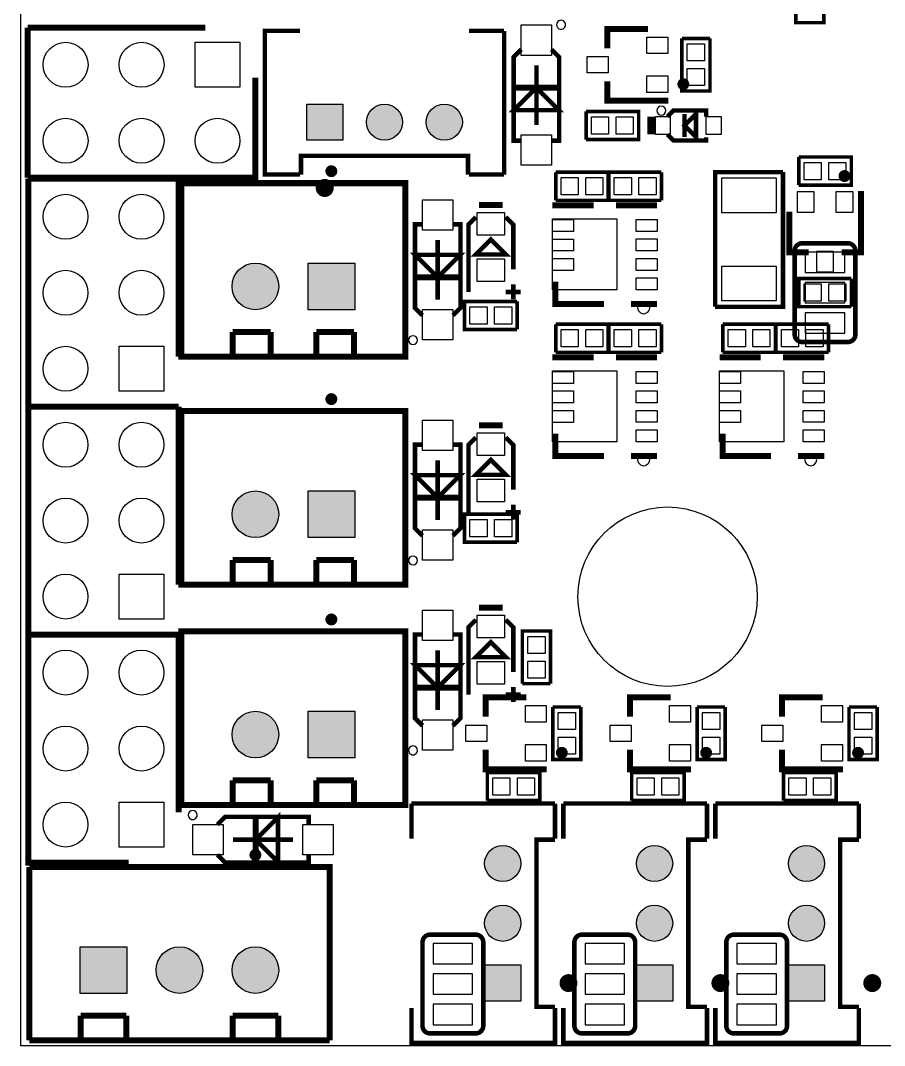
# Model space of a CAD drawing. Extents: x 0 to 145, y 0 to 99.
# Drawn here: x 0.02 to 28.91, y -0.02 to 34.24 of the extents above; entities that cross this region are included whole.
import ezdxf

# ---------------------------------------------------------------- set-up
doc = ezdxf.new("R2010")
doc.units = 0
doc.header["$MEASUREMENT"] = 0
doc.layers.get('0').update_dxf_attribs({"linetype": 'CONTINUOUS'})
for name, color, linetype in [('OUTLINE', 7, 'CONTINUOUS'), ('SILKSCREEN_BOTTOM', 230, 'CONTINUOUS'), ('SILKSCREEN_TOP', 7, 'CONTINUOUS'), ('SOLDERMASK_BOTTOM', 231, 'CONTINUOUS'), ('SOLDERMASK_TOP', 94, 'CONTINUOUS')]:
    doc.layers.add(name, color=color, linetype=linetype)

msp = doc.modelspace()

# ---------------------------------------------------------------- hatches: boundary and pattern name
at = {"linetype": 'Continuous'}
h = msp.add_hatch(color=256, dxfattribs=at)
h.set_gradient(color1=(0, 255, 255), color2=(0, 255, 255), tint=1)
h.paths.add_polyline_path([(5.71246, 90.21572), (6.9215, 90.21572), (6.9215, 91.42476), (5.71246, 91.42476)])
h.paths.add_polyline_path([(3.71348, 90.82024, 1), (4.92252, 90.82024, 1)])
h.paths.add_polyline_path([(2.92354, 90.82024, 1), (1.7145, 90.82024, 1)])
h.paths.add_polyline_path([(5.71246, 86.34476), (5.71246, 85.13572), (6.9215, 85.13572), (6.9215, 86.34476)])
h.paths.add_polyline_path([(4.92252, 85.74024, 1), (3.71348, 85.74024, 1)])
h.paths.add_polyline_path([(2.92354, 85.74024, 1), (1.7145, 85.74024, 1)])
h.paths.add_polyline_path([(18.49374, 95.90024, 1), (19.70278, 95.90024, 1)])
h.paths.add_polyline_path([(20.49272, 95.90024, 1), (21.70176, 95.90024, 1)])
h.paths.add_polyline_path([(22.49424, 95.90024, 1), (23.70328, 95.90024, 1)])
h.paths.add_polyline_path([(24.49322, 95.29572), (25.70226, 95.29572), (25.70226, 96.50476), (24.49322, 96.50476)])
h.paths.add_polyline_path([(36.7665, 95.90024, 1), (37.97554, 95.90024, 1)])
h.paths.add_polyline_path([(38.76548, 95.90024, 1), (39.97452, 95.90024, 1)])
h.paths.add_polyline_path([(40.76446, 95.29572), (41.9735, 95.29572), (41.9735, 96.50476), (40.76446, 96.50476)])
h.paths.add_polyline_path([(48.01743, 94.615, 1), (49.51857, 94.615, 1)])
h.paths.add_polyline_path([(50.55743, 94.615, 1), (52.05857, 94.615, 1)])
h.paths.add_polyline_path([(53.09743, 94.615, 1), (54.59857, 94.615, 1)])
h.paths.add_polyline_path([(55.63743, 94.615, 1), (57.13857, 94.615, 1)])
h.paths.add_polyline_path([(58.17743, 94.615, 1), (59.67857, 94.615, 1)])
h.paths.add_polyline_path([(58.17743, 92.075, 1), (59.67857, 92.075, 1)])
h.paths.add_polyline_path([(55.63743, 92.075, 1), (57.13857, 92.075, 1)])
h.paths.add_polyline_path([(53.09743, 92.075, 1), (54.59857, 92.075, 1)])
h.paths.add_polyline_path([(50.55743, 92.075, 1), (52.05857, 92.075, 1)])
h.paths.add_polyline_path([(48.01616, 91.32316), (49.5173, 91.32316), (49.5173, 92.8243), (48.01616, 92.8243)])
h.paths.add_polyline_path([(92.66174, 83.52028), (92.66174, 82.31124), (93.87078, 82.31124), (93.87078, 83.52028)])
h.paths.add_polyline_path([(95.86976, 82.91576, 1), (94.66072, 82.91576, 1)])
h.paths.add_polyline_path([(97.87128, 82.91576, 1), (96.66224, 82.91576, 1)])
h.paths.add_polyline_path([(99.87026, 82.91576, 1), (98.66122, 82.91576, 1)])
h.paths.add_polyline_path([(1.53924, 38.9255), (1.53924, 37.71646), (2.74828, 37.71646), (2.74828, 38.9255)])
h.paths.add_polyline_path([(2.74828, 36.322, 1), (1.53924, 36.322, 1)])
h.paths.add_polyline_path([(7.82828, 36.322, 1), (6.61924, 36.322, 1)])
h.paths.add_polyline_path([(6.61924, 38.9255), (6.61924, 37.71646), (7.82828, 37.71646), (7.82828, 38.9255)])
h.paths.add_polyline_path([(9.5885, 31.45028), (9.5885, 30.24124), (10.79754, 30.24124), (10.79754, 31.45028)])
h.paths.add_polyline_path([(12.79652, 30.84576, 1), (11.58748, 30.84576, 1)])
h.paths.add_polyline_path([(14.7955, 30.84576, 1), (13.58646, 30.84576, 1)])
h.paths.add_polyline_path([(9.63422, 26.1366), (9.63422, 24.57704), (11.19378, 24.57704), (11.19378, 26.1366)])
h.paths.add_polyline_path([(8.65378, 25.35682, 1), (7.09422, 25.35682, 1)])
h.paths.add_polyline_path([(8.65378, 17.73682, 1), (7.09422, 17.73682, 1)])
h.paths.add_polyline_path([(9.63422, 18.5166), (9.63422, 16.95704), (11.19378, 16.95704), (11.19378, 18.5166)])
h.paths.add_polyline_path([(9.63422, 11.1506), (9.63422, 9.59104), (11.19378, 9.59104), (11.19378, 11.1506)])
h.paths.add_polyline_path([(8.65378, 10.37082, 1), (7.09422, 10.37082, 1)])
h.paths.add_polyline_path([(8.65378, 2.49682, 1), (7.09422, 2.49682, 1)])
h.paths.add_polyline_path([(6.11378, 2.49682, 1), (4.55422, 2.49682, 1)])
h.paths.add_polyline_path([(2.01422, 3.2766), (2.01422, 1.71704), (3.57378, 1.71704), (3.57378, 3.2766)])
h.paths.add_polyline_path([(15.53972, 2.66954), (15.53972, 1.4605), (16.74876, 1.4605), (16.74876, 2.66954)])
h.paths.add_polyline_path([(16.74876, 4.064, 1), (15.53972, 4.064, 1)])
h.paths.add_polyline_path([(16.74876, 6.06298, 1), (15.53972, 6.06298, 1)])
h.paths.add_polyline_path([(21.82876, 6.06298, 1), (20.61972, 6.06298, 1)])
h.paths.add_polyline_path([(21.82876, 4.064, 1), (20.61972, 4.064, 1)])
h.paths.add_polyline_path([(20.61972, 2.66954), (20.61972, 1.4605), (21.82876, 1.4605), (21.82876, 2.66954)])
h.paths.add_polyline_path([(25.69972, 2.66954), (25.69972, 1.4605), (26.90876, 1.4605), (26.90876, 2.66954)])
h.paths.add_polyline_path([(26.90876, 4.064, 1), (25.69972, 4.064, 1)])
h.paths.add_polyline_path([(26.90876, 6.06298, 1), (25.69972, 6.06298, 1)])
h.paths.add_polyline_path([(35.32378, 2.75336, 1), (33.76422, 2.75336, 1)])
h.paths.add_polyline_path([(37.86378, 2.75336, 1), (36.30422, 2.75336, 1)])
h.paths.add_polyline_path([(40.40378, 2.75336, 1), (38.84422, 2.75336, 1)])
h.paths.add_polyline_path([(41.38422, 3.53314), (41.38422, 1.97358), (42.94378, 1.97358), (42.94378, 3.53314)])
h.paths.add_polyline_path([(29.6926, 34.30778), (29.6926, 32.74822), (31.25216, 32.74822), (31.25216, 34.30778)])
h.paths.add_polyline_path([(31.25216, 30.988, 1), (29.6926, 30.988, 1)])
h.paths.add_polyline_path([(31.25216, 28.448, 1), (29.6926, 28.448, 1)])
h.paths.add_polyline_path([(31.25216, 25.908, 1), (29.6926, 25.908, 1)])
h.paths.add_polyline_path([(31.25216, 23.368, 1), (29.6926, 23.368, 1)])
h.paths.add_polyline_path([(31.25216, 20.828, 1), (29.6926, 20.828, 1)])
h.paths.add_polyline_path([(29.6926, 19.06778), (29.6926, 17.50822), (31.25216, 17.50822), (31.25216, 19.06778)])
h.paths.add_polyline_path([(31.25216, 15.748, 1), (29.6926, 15.748, 1)])
h.paths.add_polyline_path([(38.87216, 15.748, 1), (37.3126, 15.748, 1)])
h.paths.add_polyline_path([(43.95216, 15.748, 1), (42.3926, 15.748, 1)])
h.paths.add_polyline_path([(47.25416, 15.748, 1), (45.6946, 15.748, 1)])
h.paths.add_polyline_path([(45.6946, 19.06778), (45.6946, 17.50822), (47.25416, 17.50822), (47.25416, 19.06778)])
h.paths.add_polyline_path([(43.95216, 18.288, 1), (42.3926, 18.288, 1)])
h.paths.add_polyline_path([(43.95216, 20.828, 1), (42.3926, 20.828, 1)])
h.paths.add_polyline_path([(43.95216, 23.368, 1), (42.3926, 23.368, 1)])
h.paths.add_polyline_path([(43.95216, 25.908, 1), (42.3926, 25.908, 1)])
h.paths.add_polyline_path([(43.95216, 28.448, 1), (42.3926, 28.448, 1)])
h.paths.add_polyline_path([(43.95216, 30.988, 1), (42.3926, 30.988, 1)])
h.paths.add_polyline_path([(43.95216, 33.528, 1), (42.3926, 33.528, 1)])
h.paths.add_polyline_path([(45.6946, 34.30778), (45.6946, 32.74822), (47.25416, 32.74822), (47.25416, 34.30778)])
h.paths.add_polyline_path([(47.25416, 30.988, 1), (45.6946, 30.988, 1)])
h.paths.add_polyline_path([(47.25416, 28.448, 1), (45.6946, 28.448, 1)])
h.paths.add_polyline_path([(47.25416, 25.908, 1), (45.6946, 25.908, 1)])
h.paths.add_polyline_path([(47.25416, 23.368, 1), (45.6946, 23.368, 1)])
h.paths.add_polyline_path([(47.25416, 20.828, 1), (45.6946, 20.828, 1)])
h.paths.add_polyline_path([(54.87416, 15.748, 1), (53.3146, 15.748, 1)])
h.paths.add_polyline_path([(59.95416, 15.748, 1), (58.3946, 15.748, 1)])
h.paths.add_polyline_path([(59.95416, 18.288, 1), (58.3946, 18.288, 1)])
h.paths.add_polyline_path([(59.95416, 20.828, 1), (58.3946, 20.828, 1)])
h.paths.add_polyline_path([(59.95416, 23.368, 1), (58.3946, 23.368, 1)])
h.paths.add_polyline_path([(59.95416, 25.908, 1), (58.3946, 25.908, 1)])
h.paths.add_polyline_path([(59.95416, 28.448, 1), (58.3946, 28.448, 1)])
h.paths.add_polyline_path([(59.95416, 30.988, 1), (58.3946, 30.988, 1)])
h.paths.add_polyline_path([(59.95416, 33.528, 1), (58.3946, 33.528, 1)])
h.paths.add_polyline_path([(61.6966, 34.30778), (61.6966, 32.74822), (63.25616, 32.74822), (63.25616, 34.30778)])
h.paths.add_polyline_path([(63.25616, 30.988, 1), (61.6966, 30.988, 1)])
h.paths.add_polyline_path([(63.25616, 28.448, 1), (61.6966, 28.448, 1)])
h.paths.add_polyline_path([(63.25616, 25.908, 1), (61.6966, 25.908, 1)])
h.paths.add_polyline_path([(63.25616, 23.368, 1), (61.6966, 23.368, 1)])
h.paths.add_polyline_path([(63.25616, 20.828, 1), (61.6966, 20.828, 1)])
h.paths.add_polyline_path([(61.6966, 19.06778), (61.6966, 17.50822), (63.25616, 17.50822), (63.25616, 19.06778)])
h.paths.add_polyline_path([(63.25616, 15.748, 1), (61.6966, 15.748, 1)])
h.paths.add_polyline_path([(70.87616, 15.748, 1), (69.3166, 15.748, 1)])
h.paths.add_polyline_path([(75.95616, 15.748, 1), (74.3966, 15.748, 1)])
h.paths.add_polyline_path([(75.95616, 18.288, 1), (74.3966, 18.288, 1)])
h.paths.add_polyline_path([(75.95616, 20.828, 1), (74.3966, 20.828, 1)])
h.paths.add_polyline_path([(75.95616, 23.368, 1), (74.3966, 23.368, 1)])
h.paths.add_polyline_path([(75.95616, 25.908, 1), (74.3966, 25.908, 1)])
h.paths.add_polyline_path([(75.95616, 28.448, 1), (74.3966, 28.448, 1)])
h.paths.add_polyline_path([(75.95616, 30.988, 1), (74.3966, 30.988, 1)])
h.paths.add_polyline_path([(75.95616, 33.528, 1), (74.3966, 33.528, 1)])
h.paths.add_polyline_path([(77.6986, 34.30778), (77.6986, 32.74822), (79.25816, 32.74822), (79.25816, 34.30778)])
h.paths.add_polyline_path([(79.25816, 30.988, 1), (77.6986, 30.988, 1)])
h.paths.add_polyline_path([(79.25816, 28.448, 1), (77.6986, 28.448, 1)])
h.paths.add_polyline_path([(79.25816, 25.908, 1), (77.6986, 25.908, 1)])
h.paths.add_polyline_path([(79.25816, 23.368, 1), (77.6986, 23.368, 1)])
h.paths.add_polyline_path([(79.25816, 20.828, 1), (77.6986, 20.828, 1)])
h.paths.add_polyline_path([(77.6986, 19.06778), (77.6986, 17.50822), (79.25816, 17.50822), (79.25816, 19.06778)])
h.paths.add_polyline_path([(79.25816, 15.748, 1), (77.6986, 15.748, 1)])
h.paths.add_polyline_path([(86.87816, 15.748, 1), (85.3186, 15.748, 1)])
h.paths.add_polyline_path([(91.95816, 15.748, 1), (90.3986, 15.748, 1)])
h.paths.add_polyline_path([(91.95816, 18.288, 1), (90.3986, 18.288, 1)])
h.paths.add_polyline_path([(91.95816, 20.828, 1), (90.3986, 20.828, 1)])
h.paths.add_polyline_path([(91.95816, 23.368, 1), (90.3986, 23.368, 1)])
h.paths.add_polyline_path([(91.95816, 25.908, 1), (90.3986, 25.908, 1)])
h.paths.add_polyline_path([(91.95816, 28.448, 1), (90.3986, 28.448, 1)])
h.paths.add_polyline_path([(91.95816, 30.988, 1), (90.3986, 30.988, 1)])
h.paths.add_polyline_path([(91.95816, 33.528, 1), (90.3986, 33.528, 1)])
h.paths.add_polyline_path([(93.7006, 34.30778), (93.7006, 32.74822), (95.26016, 32.74822), (95.26016, 34.30778)])
h.paths.add_polyline_path([(95.26016, 30.988, 1), (93.7006, 30.988, 1)])
h.paths.add_polyline_path([(95.26016, 28.448, 1), (93.7006, 28.448, 1)])
h.paths.add_polyline_path([(95.26016, 25.908, 1), (93.7006, 25.908, 1)])
h.paths.add_polyline_path([(95.26016, 23.368, 1), (93.7006, 23.368, 1)])
h.paths.add_polyline_path([(95.26016, 20.828, 1), (93.7006, 20.828, 1)])
h.paths.add_polyline_path([(93.7006, 19.06778), (93.7006, 17.50822), (95.26016, 17.50822), (95.26016, 19.06778)])
h.paths.add_polyline_path([(95.26016, 15.748, 1), (93.7006, 15.748, 1)])
h.paths.add_polyline_path([(107.96016, 33.528, 1), (106.4006, 33.528, 1)])
h.paths.add_polyline_path([(107.96016, 30.988, 1), (106.4006, 30.988, 1)])
h.paths.add_polyline_path([(107.96016, 28.448, 1), (106.4006, 28.448, 1)])
h.paths.add_polyline_path([(107.96016, 25.908, 1), (106.4006, 25.908, 1)])
h.paths.add_polyline_path([(107.96016, 23.368, 1), (106.4006, 23.368, 1)])
h.paths.add_polyline_path([(107.96016, 20.828, 1), (106.4006, 20.828, 1)])
h.paths.add_polyline_path([(107.96016, 18.288, 1), (106.4006, 18.288, 1)])
h.paths.add_polyline_path([(107.96016, 15.748, 1), (106.4006, 15.748, 1)])
h.paths.add_polyline_path([(102.88016, 15.748, 1), (101.3206, 15.748, 1)])
h.paths.add_polyline_path([(51.32578, 2.75336, 1), (49.76622, 2.75336, 1)])
h.paths.add_polyline_path([(53.86578, 2.75336, 1), (52.30622, 2.75336, 1)])
h.paths.add_polyline_path([(56.40578, 2.75336, 1), (54.84622, 2.75336, 1)])
h.paths.add_polyline_path([(57.38622, 3.53314), (57.38622, 1.97358), (58.94578, 1.97358), (58.94578, 3.53314)])
h.paths.add_polyline_path([(67.32778, 2.75336, 1), (65.76822, 2.75336, 1)])
h.paths.add_polyline_path([(69.86778, 2.75336, 1), (68.30822, 2.75336, 1)])
h.paths.add_polyline_path([(72.40778, 2.75336, 1), (70.84822, 2.75336, 1)])
h.paths.add_polyline_path([(73.38822, 3.53314), (73.38822, 1.97358), (74.94778, 1.97358), (74.94778, 3.53314)])
h.paths.add_polyline_path([(83.32978, 2.75336, 1), (81.77022, 2.75336, 1)])
h.paths.add_polyline_path([(85.86978, 2.75336, 1), (84.31022, 2.75336, 1)])
h.paths.add_polyline_path([(88.40978, 2.75336, 1), (86.85022, 2.75336, 1)])
h.paths.add_polyline_path([(89.39022, 3.53314), (89.39022, 1.97358), (90.94978, 1.97358), (90.94978, 3.53314)])
h.paths.add_polyline_path([(99.33178, 2.75336, 1), (97.77222, 2.75336, 1)])
h.paths.add_polyline_path([(101.87178, 2.75336, 1), (100.31222, 2.75336, 1)])
h.paths.add_polyline_path([(104.41178, 2.75336, 1), (102.85222, 2.75336, 1)])
h.paths.add_polyline_path([(105.39222, 3.53314), (105.39222, 1.97358), (106.95178, 1.97358), (106.95178, 3.53314)])
h.paths.add_polyline_path([(112.75314, 2.54, 1), (111.19358, 2.54, 1)])
h.paths.add_polyline_path([(112.75314, 5.08, 1), (111.19358, 5.08, 1)])
h.paths.add_polyline_path([(112.75314, 7.62, 1), (111.19358, 7.62, 1)])
h.paths.add_polyline_path([(111.19358, 10.93978), (111.19358, 9.38022), (112.75314, 9.38022), (112.75314, 10.93978)])
h.paths.add_polyline_path([(116.85524, 10.95502), (116.85524, 9.74598), (118.06428, 9.74598), (118.06428, 10.95502)])
h.paths.add_polyline_path([(118.06428, 8.34898, 1), (116.85524, 8.34898, 1)])
h.paths.add_polyline_path([(118.06428, 6.35, 1), (116.85524, 6.35, 1)])
h.paths.add_polyline_path([(118.06428, 4.35102, 1), (116.85524, 4.35102, 1)])
h.paths.add_polyline_path([(118.06428, 2.3495, 1), (116.85524, 2.3495, 1)])
h.paths.add_polyline_path([(134.6454, 6.62178), (134.6454, 5.06222), (136.20496, 5.06222), (136.20496, 6.62178)])
h.paths.add_polyline_path([(136.20496, 8.382, 1), (134.6454, 8.382, 1)])
h.paths.add_polyline_path([(136.20496, 10.922, 1), (134.6454, 10.922, 1)])
h.paths.add_polyline_path([(134.6454, 41.41978), (134.6454, 39.86022), (136.20496, 39.86022), (136.20496, 41.41978)])
h.paths.add_polyline_path([(136.20496, 43.18, 1), (134.6454, 43.18, 1)])
h.paths.add_polyline_path([(136.20496, 45.72, 1), (134.6454, 45.72, 1)])
h.paths.add_polyline_path([(133.2865, 55.38724, 1), (132.07746, 55.38724, 1)])
h.paths.add_polyline_path([(133.2865, 57.38876, 1), (132.07746, 57.38876, 1)])
h.paths.add_polyline_path([(32.13354, 38.24224, 1), (30.9245, 38.24224, 1)])
h.paths.add_polyline_path([(34.13252, 38.24224, 1), (32.92348, 38.24224, 1)])
h.paths.add_polyline_path([(34.92246, 38.84676), (34.92246, 37.63772), (36.1315, 37.63772), (36.1315, 38.84676)])
h.paths.add_polyline_path([(48.13554, 38.24224, 1), (46.9265, 38.24224, 1)])
h.paths.add_polyline_path([(50.13452, 38.24224, 1), (48.92548, 38.24224, 1)])
h.paths.add_polyline_path([(50.92446, 38.84676), (50.92446, 37.63772), (52.1335, 37.63772), (52.1335, 38.84676)])
h.paths.add_polyline_path([(35.24504, 47.8155), (35.24504, 46.1645), (36.89604, 46.1645), (36.89604, 47.8155)])
h.paths.add_polyline_path([(34.35604, 46.99, 1), (32.70504, 46.99, 1)])
h.paths.add_polyline_path([(31.81604, 46.99, 1), (30.16504, 46.99, 1)])
h.paths.add_polyline_path([(96.20186, 95.4405), (97.85922, 95.4405), (97.85922, 96.5835), (96.20186, 96.5835)], flags=9)
h.paths.add_polyline_path([(96.13096, 89.8525), (97.93012, 89.8525), (97.93012, 90.9955), (96.13096, 90.9955)], flags=9)
h.paths.add_polyline_path([(48.29387, 95.6945), (49.24213, 95.6945), (49.24213, 96.8375), (48.29387, 96.8375)], flags=9)
h.paths.add_polyline_path([(48.43568, 89.8525), (49.10032, 89.8525), (49.10032, 90.9955), (48.43568, 90.9955)], flags=9)

# ---------------------------------------------------------------- linework, layer by layer
at = {"layer": 'OUTLINE'}
msp.add_lwpolyline([(0.01778, 97.97796), (0.01778, -0.02286), (138.01852, -0.02286), (138.01852, 97.97796)], close=True, dxfattribs=at)
at = {"layer": 'SILKSCREEN_BOTTOM', "const_width": 0.1524}
for points in [[(25.908, 26.543, -0.414214), (26.162, 26.797)], [(27.686, 26.797, -0.414214), (27.94, 26.543)], [(26.162, 23.495, -0.414214), (25.908, 23.749)], [(27.94, 23.749, -0.414214), (27.686, 23.495)], [(13.462, 3.429, -0.414214), (13.716, 3.683)], [(15.24, 3.683, -0.414214), (15.494, 3.429)], [(18.542, 3.429, -0.414214), (18.796, 3.683)], [(20.32, 3.683, -0.414214), (20.574, 3.429)], [(23.622, 3.429, -0.414214), (23.876, 3.683)], [(25.4, 3.683, -0.414214), (25.654, 3.429)], [(13.716, 0.381, -0.414214), (13.462, 0.635)], [(15.494, 0.635, -0.414214), (15.24, 0.381)], [(18.796, 0.381, -0.414214), (18.542, 0.635)], [(20.574, 0.635, -0.414214), (20.32, 0.381)], [(23.876, 0.381, -0.414214), (23.622, 0.635)], [(25.654, 0.635, -0.414214), (25.4, 0.381)]]:
    msp.add_lwpolyline(points, format="xyb", dxfattribs=at)
for points in [[(26.162, 26.797), (27.686, 26.797)], [(25.908, 23.749), (25.908, 26.543)], [(27.94, 23.749), (27.94, 26.543)], [(26.162, 23.495), (27.686, 23.495)], [(13.462, 0.635), (13.462, 3.429)], [(13.716, 3.683), (15.24, 3.683)], [(15.494, 0.635), (15.494, 3.429)], [(18.542, 0.635), (18.542, 3.429)], [(18.796, 3.683), (20.32, 3.683)], [(20.574, 0.635), (20.574, 3.429)], [(23.622, 0.635), (23.622, 3.429)], [(23.876, 3.683), (25.4, 3.683)], [(25.654, 0.635), (25.654, 3.429)], [(13.716, 0.381), (15.24, 0.381)], [(18.796, 0.381), (20.32, 0.381)], [(23.876, 0.381), (25.4, 0.381)]]:
    msp.add_lwpolyline(points, dxfattribs=at)
at = {"layer": 'SILKSCREEN_TOP'}
for points, const_width in [([(26.8859, 35.93084), (26.8859, 34.17316), (25.9461, 34.17316), (25.9461, 35.93084)], 0.11938), ([(6.20268, 34.00552), (0.25654, 34.00552)], 0.20066), ([(0.25654, 34.00552), (0.25654, 28.98648)], 0.20066), ([(9.36244, 29.0957), (8.1915, 29.0957), (8.1915, 33.8963), (9.36244, 33.8963)], 0.14986), ([(16.1925, 33.8963), (15.02156, 33.8963)], 0.14986), ([(16.1925, 29.0957), (16.1925, 33.8963)], 0.14986), ([(21.00072, 33.96488), (19.63928, 33.96488), (19.63928, 33.31718)], 0.20066), ([(23.0759, 33.64484), (22.1361, 33.64484)], 0.11938), ([(23.0759, 33.64484), (23.0759, 31.88716), (22.1361, 31.88716), (22.1361, 33.64484)], 0.11938), ([(16.764, 33.274), (16.51, 33.02), (16.51, 30.226), (16.764, 30.226)], 0.1524), ([(17.78, 30.226), (18.034, 30.226), (18.034, 33.02), (17.78, 33.274)], 0.1524), ([(17.272, 32.75076), (17.272, 30.74924)], 0.14986), ([(0.25654, 28.98648), (7.87654, 28.98648), (7.87654, 32.3342)], 0.20066), ([(21.68398, 31.56712), (19.63928, 31.56712), (19.63928, 32.21482)], 0.20066), ([(17.272, 31.99892), (18.0213, 31.24962), (16.5227, 31.24962), (17.272, 31.99892)], 0.14986), ([(16.5227, 31.99892), (18.0213, 31.99892)], 0.20066), ([(18.93316, 31.2039), (18.93316, 30.2641)], 0.11938), ([(18.93316, 31.2039), (20.69084, 31.2039), (20.69084, 30.2641), (18.93316, 30.2641)], 0.11938), ([(22.95144, 31.03372), (22.95144, 31.23438), (21.85162, 31.23438), (21.65096, 31.03372)], 0.14986), ([(22.606, 31.115), (22.606, 30.353), (22.225, 30.734), (22.606, 31.115)], 0.1524), ([(22.225, 31.115), (22.225, 30.353)], 0.1524), ([(21.05152, 31.03372), (21.05152, 30.43428)], 0.14986), ([(21.15312, 31.03372), (21.15312, 30.43428)], 0.14986), ([(22.95144, 30.33522), (22.95144, 30.23362), (21.85162, 30.23362), (21.65096, 30.43428)], 0.14986), ([(14.986, 29.0957), (14.986, 29.718), (9.398, 29.718), (9.398, 29.0957)], 0.14986), ([(26.04516, 29.6799), (26.04516, 28.7401)], 0.11938), ([(26.04516, 29.6799), (27.80284, 29.6799), (27.80284, 28.7401), (26.04516, 28.7401)], 0.11938), ([(15.02156, 29.0957), (16.1925, 29.0957)], 0.14986), ([(17.91716, 29.1719), (17.91716, 28.2321)], 0.11938), ([(17.91716, 29.1719), (19.67484, 29.1719), (19.67484, 28.2321), (17.91716, 28.2321)], 0.11938), ([(21.45284, 28.2321), (19.69516, 28.2321), (19.69516, 29.1719), (21.45284, 29.1719)], 0.11938), ([(21.45284, 28.2321), (21.45284, 29.1719)], 0.11938), ([(23.24862, 24.67356), (23.24862, 29.17444), (25.51938, 29.17444)], 0.14986), ([(25.51938, 29.17444), (25.51938, 24.67356), (23.24862, 24.67356)], 0.14986), ([(5.30352, 28.95346), (0.28448, 28.95346)], 0.20066), ([(0.28448, 28.95346), (0.28448, 21.33346), (3.6322, 21.33346)], 0.20066), ([(5.30352, 23.00732), (5.30352, 28.95346)], 0.20066), ([(9.53516, 28.80614), (5.39496, 28.80614), (5.39496, 23.00732), (9.53516, 23.00732)], 0.20066), ([(9.53516, 28.80614), (12.89304, 28.80614), (12.89304, 23.00732), (9.53516, 23.00732)], 0.20066), ([(28.12288, 28.54198), (28.12288, 26.49728), (27.47518, 26.49728)], 0.20066), ([(15.34922, 28.07208), (16.14678, 28.07208)], 0.20066), ([(17.907, 27.9654), (17.907, 28.067), (19.18208, 28.067)], 0.20066), ([(21.209, 27.9654), (21.209, 28.067), (19.93392, 28.067)], 0.20066), ([(25.72512, 27.85872), (25.72512, 26.49728), (26.37282, 26.49728)], 0.20066), ([(13.462, 27.432), (13.208, 27.432), (13.208, 24.638), (13.462, 24.384)], 0.1524), ([(14.478, 24.384), (14.732, 24.638), (14.732, 27.432), (14.478, 27.432)], 0.1524), ([(14.9987, 25.16886), (14.9987, 27.4193), (15.24762, 27.67076)], 0.14986), ([(16.24838, 27.67076), (16.4973, 27.4193), (16.4973, 25.9207)], 0.14986), ([(13.97, 24.90724), (13.97, 26.90876)], 0.14986), ([(15.748, 26.91892), (16.24838, 26.42108), (15.24762, 26.42108), (15.748, 26.91892)], 0.14986), ([(13.97, 25.65908), (13.2207, 26.40838), (14.7193, 26.40838), (13.97, 25.65908)], 0.14986), ([(14.7193, 25.65908), (13.2207, 25.65908)], 0.20066), ([(16.4973, 25.42032), (16.4973, 24.91994)], 0.14986), ([(19.5326, 24.765), (17.907, 24.765), (17.907, 25.51684)], 0.20066), ([(27.80284, 24.6761), (26.04516, 24.6761), (26.04516, 25.6159), (27.80284, 25.6159)], 0.11938), ([(27.80284, 24.6761), (27.80284, 25.6159)], 0.11938), ([(16.24838, 25.16886), (16.74876, 25.16886)], 0.14986), ([(16.62684, 23.9141), (14.86916, 23.9141), (14.86916, 24.8539), (16.62684, 24.8539)], 0.11938), ([(16.62684, 23.9141), (16.62684, 24.8539)], 0.11938), ([(20.43176, 24.765), (21.209, 24.765), (21.209, 24.8666)], 0.20066), ([(17.91716, 24.0919), (17.91716, 23.1521)], 0.11938), ([(17.91716, 24.0919), (19.67484, 24.0919), (19.67484, 23.1521), (17.91716, 23.1521)], 0.11938), ([(21.45284, 23.1521), (19.69516, 23.1521), (19.69516, 24.0919), (21.45284, 24.0919)], 0.11938), ([(21.45284, 23.1521), (21.45284, 24.0919)], 0.11938), ([(23.50516, 24.0919), (23.50516, 23.1521)], 0.11938), ([(23.50516, 24.0919), (25.26284, 24.0919), (25.26284, 23.1521), (23.50516, 23.1521)], 0.11938), ([(27.04084, 23.1521), (25.28316, 23.1521), (25.28316, 24.0919), (27.04084, 24.0919)], 0.11938), ([(27.04084, 23.1521), (27.04084, 24.0919)], 0.11938), ([(7.112, 23.00732), (7.112, 23.83282)], 0.20066), ([(7.112, 23.83282), (8.382, 23.83282)], 0.20066), ([(8.382, 23.83282), (8.382, 23.00732)], 0.20066), ([(9.906, 23.00732), (9.906, 23.83282)], 0.20066), ([(9.906, 23.83282), (11.176, 23.83282)], 0.20066), ([(11.176, 23.83282), (11.176, 23.00732)], 0.20066), ([(17.907, 22.8854), (17.907, 22.987), (19.18208, 22.987)], 0.20066), ([(21.209, 22.8854), (21.209, 22.987), (19.93392, 22.987)], 0.20066), ([(23.495, 22.8854), (23.495, 22.987), (24.77008, 22.987)], 0.20066), ([(26.797, 22.8854), (26.797, 22.987), (25.52192, 22.987)], 0.20066), ([(5.30352, 21.33346), (0.28448, 21.33346)], 0.20066), ([(0.28448, 21.33346), (0.28448, 13.71346), (3.6322, 13.71346)], 0.20066), ([(5.30352, 15.38732), (5.30352, 21.33346)], 0.20066), ([(9.53516, 21.18614), (5.39496, 21.18614), (5.39496, 15.38732), (9.53516, 15.38732)], 0.20066), ([(9.53516, 21.18614), (12.89304, 21.18614), (12.89304, 15.38732), (9.53516, 15.38732)], 0.20066), ([(15.34922, 20.70608), (16.14678, 20.70608)], 0.20066), ([(14.9987, 17.80286), (14.9987, 20.0533), (15.24762, 20.30476)], 0.14986), ([(16.24838, 20.30476), (16.4973, 20.0533), (16.4973, 18.5547)], 0.14986), ([(19.5326, 19.685), (17.907, 19.685), (17.907, 20.43684)], 0.20066), ([(25.1206, 19.685), (23.495, 19.685), (23.495, 20.43684)], 0.20066), ([(13.462, 20.066), (13.208, 20.066), (13.208, 17.272), (13.462, 17.018)], 0.1524), ([(14.478, 17.018), (14.732, 17.272), (14.732, 20.066), (14.478, 20.066)], 0.1524), ([(20.43176, 19.685), (21.209, 19.685), (21.209, 19.7866)], 0.20066), ([(26.01976, 19.685), (26.797, 19.685), (26.797, 19.7866)], 0.20066), ([(13.97, 17.54124), (13.97, 19.54276)], 0.14986), ([(15.748, 19.55292), (16.24838, 19.05508), (15.24762, 19.05508), (15.748, 19.55292)], 0.14986), ([(13.97, 18.29308), (13.2207, 19.04238), (14.7193, 19.04238), (13.97, 18.29308)], 0.14986), ([(14.7193, 18.29308), (13.2207, 18.29308)], 0.20066), ([(16.24838, 17.80286), (16.74876, 17.80286)], 0.14986), ([(16.4973, 18.05432), (16.4973, 17.55394)], 0.14986), ([(16.62684, 16.8021), (14.86916, 16.8021), (14.86916, 17.7419), (16.62684, 17.7419)], 0.11938), ([(16.62684, 16.8021), (16.62684, 17.7419)], 0.11938), ([(7.112, 15.38732), (7.112, 16.21282)], 0.20066), ([(7.112, 16.21282), (8.382, 16.21282)], 0.20066), ([(8.382, 16.21282), (8.382, 15.38732)], 0.20066), ([(9.906, 15.38732), (9.906, 16.21282)], 0.20066), ([(9.906, 16.21282), (11.176, 16.21282)], 0.20066), ([(11.176, 16.21282), (11.176, 15.38732)], 0.20066), ([(15.34922, 14.61008), (16.14678, 14.61008)], 0.20066), ([(14.9987, 11.70686), (14.9987, 13.9573), (15.24762, 14.20876)], 0.14986), ([(16.24838, 14.20876), (16.4973, 13.9573), (16.4973, 12.4587)], 0.14986), ([(5.30352, 13.71346), (0.28448, 13.71346)], 0.20066), ([(0.28448, 13.71346), (0.28448, 6.09346), (3.6322, 6.09346)], 0.20066), ([(5.30352, 7.76732), (5.30352, 13.71346)], 0.20066), ([(9.53516, 13.82014), (5.39496, 13.82014), (5.39496, 8.02132), (9.53516, 8.02132)], 0.20066), ([(9.53516, 13.82014), (12.89304, 13.82014), (12.89304, 8.02132), (9.53516, 8.02132)], 0.20066), ([(13.462, 13.716), (13.208, 13.716), (13.208, 10.922), (13.462, 10.668)], 0.1524), ([(14.478, 10.668), (14.732, 10.922), (14.732, 13.716), (14.478, 13.716)], 0.1524), ([(16.8021, 12.07516), (16.8021, 13.83284), (17.7419, 13.83284), (17.7419, 12.07516)], 0.11938), ([(15.748, 13.45692), (16.24838, 12.95908), (15.24762, 12.95908), (15.748, 13.45692)], 0.14986), ([(13.97, 11.19124), (13.97, 13.19276)], 0.14986), ([(13.97, 11.94308), (13.2207, 12.69238), (14.7193, 12.69238), (13.97, 11.94308)], 0.14986), ([(14.7193, 11.94308), (13.2207, 11.94308)], 0.20066), ([(16.4973, 11.95832), (16.4973, 11.45794)], 0.14986), ([(16.8021, 12.07516), (17.7419, 12.07516)], 0.11938), ([(16.93672, 11.61288), (15.57528, 11.61288), (15.57528, 10.96518)], 0.20066), ([(16.24838, 11.70686), (16.74876, 11.70686)], 0.14986), ([(21.76272, 11.61288), (20.40128, 11.61288), (20.40128, 10.96518)], 0.20066), ([(26.84272, 11.61288), (25.48128, 11.61288), (25.48128, 10.96518)], 0.20066), ([(18.7579, 11.29284), (17.8181, 11.29284)], 0.11938), ([(18.7579, 11.29284), (18.7579, 9.53516), (17.8181, 9.53516), (17.8181, 11.29284)], 0.11938), ([(23.5839, 11.29284), (22.6441, 11.29284)], 0.11938), ([(23.5839, 11.29284), (23.5839, 9.53516), (22.6441, 9.53516), (22.6441, 11.29284)], 0.11938), ([(28.6639, 11.29284), (27.7241, 11.29284)], 0.11938), ([(28.6639, 11.29284), (28.6639, 9.53516), (27.7241, 9.53516), (27.7241, 11.29284)], 0.11938), ([(17.61998, 9.21512), (15.57528, 9.21512), (15.57528, 9.86282)], 0.20066), ([(22.44598, 9.21512), (20.40128, 9.21512), (20.40128, 9.86282)], 0.20066), ([(27.52598, 9.21512), (25.48128, 9.21512), (25.48128, 9.86282)], 0.20066), ([(7.112, 8.02132), (7.112, 8.84682)], 0.20066), ([(7.112, 8.84682), (8.382, 8.84682)], 0.20066), ([(8.382, 8.84682), (8.382, 8.02132)], 0.20066), ([(9.906, 8.02132), (9.906, 8.84682)], 0.20066), ([(9.906, 8.84682), (11.176, 8.84682)], 0.20066), ([(11.176, 8.84682), (11.176, 8.02132)], 0.20066), ([(15.63116, 9.1059), (15.63116, 8.1661)], 0.11938), ([(15.63116, 9.1059), (17.38884, 9.1059), (17.38884, 8.1661), (15.63116, 8.1661)], 0.11938), ([(20.45716, 9.1059), (20.45716, 8.1661)], 0.11938), ([(20.45716, 9.1059), (22.21484, 9.1059), (22.21484, 8.1661), (20.45716, 8.1661)], 0.11938), ([(25.53716, 9.1059), (25.53716, 8.1661)], 0.11938), ([(25.53716, 9.1059), (27.29484, 9.1059), (27.29484, 8.1661), (25.53716, 8.1661)], 0.11938), ([(17.8943, 8.0645), (13.0937, 8.0645)], 0.14986), ([(13.0937, 8.0645), (13.0937, 6.89356)], 0.14986), ([(17.8943, 6.89356), (17.8943, 8.0645)], 0.14986), ([(22.9743, 8.0645), (18.1737, 8.0645)], 0.14986), ([(18.1737, 8.0645), (18.1737, 6.89356)], 0.14986), ([(22.9743, 6.89356), (22.9743, 8.0645)], 0.14986), ([(28.0543, 8.0645), (23.2537, 8.0645)], 0.14986), ([(23.2537, 8.0645), (23.2537, 6.89356)], 0.14986), ([(28.0543, 6.89356), (28.0543, 8.0645)], 0.14986), ([(9.652, 7.366), (9.652, 7.62), (6.858, 7.62), (6.604, 7.366)], 0.1524), ([(7.87908, 6.1087), (7.87908, 7.6073)], 0.20066), ([(7.87908, 6.858), (8.62838, 7.6073), (8.62838, 6.1087), (7.87908, 6.858)], 0.14986), ([(7.12724, 6.858), (9.12876, 6.858)], 0.14986), ([(17.8943, 6.858), (17.272, 6.858), (17.272, 1.27), (17.8943, 1.27)], 0.14986), ([(22.9743, 6.858), (22.352, 6.858), (22.352, 1.27), (22.9743, 1.27)], 0.14986), ([(28.0543, 6.858), (27.432, 6.858), (27.432, 1.27), (28.0543, 1.27)], 0.14986), ([(6.604, 6.35), (6.858, 6.096), (9.652, 6.096), (9.652, 6.35)], 0.1524), ([(6.99516, 5.94614), (0.31496, 5.94614)], 0.20066), ([(0.31496, 5.94614), (0.31496, 0.14732)], 0.20066), ([(6.99516, 5.94614), (10.35304, 5.94614), (10.35304, 0.14732)], 0.20066), ([(2.032, 0.14732), (2.032, 0.97282)], 0.20066), ([(2.032, 0.97282), (3.556, 0.97282)], 0.20066), ([(3.556, 0.97282), (3.556, 0.14732)], 0.20066), ([(7.112, 0.14732), (7.112, 0.97282)], 0.20066), ([(7.112, 0.97282), (8.636, 0.97282)], 0.20066), ([(8.636, 0.97282), (8.636, 0.14732)], 0.20066), ([(17.8943, 1.23444), (17.8943, 0.0635), (13.0937, 0.0635), (13.0937, 1.23444)], 0.14986), ([(22.9743, 1.23444), (22.9743, 0.0635), (18.1737, 0.0635), (18.1737, 1.23444)], 0.14986), ([(28.0543, 1.23444), (28.0543, 0.0635), (23.2537, 0.0635), (23.2537, 1.23444)], 0.14986), ([(0.31496, 0.14732), (10.35304, 0.14732)], 0.20066)]:
    msp.add_lwpolyline(points, dxfattribs=dict(at, const_width=const_width))
for points in [[(18.24736, 34.0995, 1), (17.94664, 34.1005, 1)], [(21.6027, 31.23438, 1), (21.3013, 31.23362, 1)], [(21.05914, 24.64054, 1), (20.65686, 24.64146, 1)], [(13.29436, 23.5585, 1), (12.99564, 23.5575, 1)], [(21.05914, 19.56054, 1), (20.65686, 19.56146, 1)], [(26.64714, 19.56054, 1), (26.24486, 19.56146, 1)], [(13.29436, 16.1925, 1), (12.99564, 16.1915, 1)], [(13.29436, 9.8425, 1), (12.99564, 9.8415, 1)], [(5.92836, 7.6835, 1), (5.62764, 7.6825, 1)]]:
    msp.add_lwpolyline(points, format="xyb", close=True, dxfattribs=at)
for points, const_width in [([(22.28342, 32.11576, 1.002457), (22.08784, 32.11576, 0.997549), (22.28342, 32.11576)], 0.20066), ([(10.51306, 29.20746, 1.006379), (10.31494, 29.20492, 0.993661), (10.51306, 29.20746)], 0.20066), ([(27.6733, 29.04236, 0.993631), (27.47518, 29.0449, 1.00641), (27.6733, 29.04236)], 0.20066), ([(10.34288, 28.64612, 0.999206), (10.04062, 28.64612, 1.000794), (10.34288, 28.64612)], 0.29972), ([(10.51306, 21.58746, 1.006379), (10.31494, 21.58492, 0.993661), (10.51306, 21.58746)], 0.20066), ([(10.51306, 14.22146, 1.006379), (10.31494, 14.21892, 0.993661), (10.51306, 14.22146)], 0.20066), ([(18.21942, 9.76376, 1.002457), (18.02384, 9.76376, 0.997549), (18.21942, 9.76376)], 0.20066), ([(23.04542, 9.76376, 1.002457), (22.84984, 9.76376, 0.997549), (23.04542, 9.76376)], 0.20066), ([(28.12542, 9.76376, 1.002457), (27.92984, 9.76376, 0.997549), (28.12542, 9.76376)], 0.20066), ([(7.97306, 6.34746, 1.006379), (7.77494, 6.34492, 0.993661), (7.97306, 6.34746)], 0.20066), ([(18.49374, 2.06502, 1.001663), (18.19402, 2.06248, 0.99834), (18.49374, 2.06502)], 0.29972), ([(23.57374, 2.06502, 1.001663), (23.27402, 2.06248, 0.99834), (23.57374, 2.06502)], 0.29972), ([(28.65374, 2.06502, 1.001663), (28.35402, 2.06248, 0.99834), (28.65374, 2.06502)], 0.29972)]:
    msp.add_lwpolyline(points, format="xyb", dxfattribs=dict(at, const_width=const_width))
at = {"layer": 'SOLDERMASK_BOTTOM'}
for points in [[(7.35711, 33.51657), (7.35711, 32.01543), (5.85597, 32.01543), (5.85597, 33.51657)], [(9.5885, 31.45028), (10.79754, 31.45028), (10.79754, 30.24124), (9.5885, 30.24124)], [(26.2636, 25.8191), (27.5844, 25.8191), (27.5844, 26.5049), (26.2636, 26.5049)], [(9.63422, 26.1366), (11.19378, 26.1366), (11.19378, 24.57704), (9.63422, 24.57704)], [(26.2636, 24.8031), (27.5844, 24.8031), (27.5844, 25.4889), (26.2636, 25.4889)], [(26.2636, 23.7871), (27.5844, 23.7871), (27.5844, 24.4729), (26.2636, 24.4729)], [(4.81457, 21.85289), (3.31343, 21.85289), (3.31343, 23.35403), (4.81457, 23.35403)], [(9.63422, 18.5166), (11.19378, 18.5166), (11.19378, 16.95704), (9.63422, 16.95704)], [(4.81457, 14.23289), (3.31343, 14.23289), (3.31343, 15.73403), (4.81457, 15.73403)], [(9.63422, 11.1506), (11.19378, 11.1506), (11.19378, 9.59104), (9.63422, 9.59104)], [(4.81457, 6.61289), (3.31343, 6.61289), (3.31343, 8.11403), (4.81457, 8.11403)], [(2.01422, 3.2766), (3.57378, 3.2766), (3.57378, 1.71704), (2.01422, 1.71704)], [(13.8176, 2.7051), (15.1384, 2.7051), (15.1384, 3.3909), (13.8176, 3.3909)], [(18.8976, 2.7051), (20.2184, 2.7051), (20.2184, 3.3909), (18.8976, 3.3909)], [(23.9776, 2.7051), (25.2984, 2.7051), (25.2984, 3.3909), (23.9776, 3.3909)], [(15.53972, 1.4605), (15.53972, 2.66954), (16.74876, 2.66954), (16.74876, 1.4605)], [(20.61972, 1.4605), (20.61972, 2.66954), (21.82876, 2.66954), (21.82876, 1.4605)], [(25.69972, 1.4605), (25.69972, 2.66954), (26.90876, 2.66954), (26.90876, 1.4605)], [(13.8176, 1.6891), (15.1384, 1.6891), (15.1384, 2.3749), (13.8176, 2.3749)], [(18.8976, 1.6891), (20.2184, 1.6891), (20.2184, 2.3749), (18.8976, 2.3749)], [(23.9776, 1.6891), (25.2984, 1.6891), (25.2984, 2.3749), (23.9776, 2.3749)], [(13.8176, 0.6731), (15.1384, 0.6731), (15.1384, 1.3589), (13.8176, 1.3589)], [(18.8976, 0.6731), (20.2184, 0.6731), (20.2184, 1.3589), (18.8976, 1.3589)], [(23.9776, 0.6731), (25.2984, 0.6731), (25.2984, 1.3589), (23.9776, 1.3589)]]:
    msp.add_lwpolyline(points, close=True, dxfattribs=at)
for centre, radius in [((1.52654, 32.766), 0.75057), ((4.06654, 32.766), 0.75057), ((12.192, 30.84576), 0.60452), ((14.19098, 30.84576), 0.60452), ((1.52654, 30.226), 0.75057), ((4.06654, 30.226), 0.75057), ((6.60654, 30.226), 0.75057), ((1.524, 27.68346), 0.75057), ((4.064, 27.68346), 0.75057), ((7.874, 25.35682), 0.77978), ((1.524, 25.14346), 0.75057), ((4.064, 25.14346), 0.75057), ((1.524, 22.60346), 0.75057), ((1.524, 20.06346), 0.75057), ((4.064, 20.06346), 0.75057), ((7.874, 17.73682), 0.77978), ((1.524, 17.52346), 0.75057), ((4.064, 17.52346), 0.75057), ((21.65858, 14.98092), 2.99974), ((1.524, 14.98346), 0.75057), ((1.524, 12.44346), 0.75057), ((4.064, 12.44346), 0.75057), ((7.874, 10.37082), 0.77978), ((1.524, 9.90346), 0.75057), ((4.064, 9.90346), 0.75057), ((1.524, 7.36346), 0.75057), ((16.14424, 6.06298), 0.60452), ((21.22424, 6.06298), 0.60452), ((26.30424, 6.06298), 0.60452), ((16.14424, 4.064), 0.60452), ((21.22424, 4.064), 0.60452), ((26.30424, 4.064), 0.60452), ((5.334, 2.49682), 0.77978), ((7.874, 2.49682), 0.77978)]:
    msp.add_circle(centre, radius, dxfattribs=at)
at = {"layer": 'SOLDERMASK_TOP'}
for points in [[(16.764, 34.09442), (17.78, 34.09442), (17.78, 33.07842), (16.764, 33.07842)], [(21.6662, 33.14065), (20.96516, 33.14065), (20.96516, 33.69183), (21.6662, 33.69183)], [(7.35711, 33.51657), (7.35711, 32.01543), (5.85597, 32.01543), (5.85597, 33.51657)], [(22.89556, 32.89046), (22.31644, 32.89046), (22.31644, 33.4645), (22.89556, 33.4645)], [(19.67484, 32.49041), (18.9738, 32.49041), (18.9738, 33.04159), (19.67484, 33.04159)], [(22.31644, 32.64154), (22.89556, 32.64154), (22.89556, 32.0675), (22.31644, 32.0675)], [(20.96516, 32.39135), (21.6662, 32.39135), (21.6662, 31.84017), (20.96516, 31.84017)], [(9.5885, 31.45028), (10.79754, 31.45028), (10.79754, 30.24124), (9.5885, 30.24124)], [(19.68754, 31.02356), (19.68754, 30.44444), (19.1135, 30.44444), (19.1135, 31.02356)], [(19.93646, 30.44444), (19.93646, 31.02356), (20.5105, 31.02356), (20.5105, 30.44444)], [(21.24964, 30.43428), (21.24964, 31.03372), (21.75002, 31.03372), (21.75002, 30.43428)], [(23.45309, 31.03372), (23.45309, 30.43428), (22.95271, 30.43428), (22.95271, 31.03372)], [(17.78, 29.40558), (16.764, 29.40558), (16.764, 30.42158), (17.78, 30.42158)], [(26.79954, 29.49956), (26.79954, 28.92044), (26.2255, 28.92044), (26.2255, 29.49956)], [(27.04846, 28.92044), (27.04846, 29.49956), (27.6225, 29.49956), (27.6225, 28.92044)], [(18.67154, 28.99156), (18.67154, 28.41244), (18.0975, 28.41244), (18.0975, 28.99156)], [(18.92046, 28.41244), (18.92046, 28.99156), (19.4945, 28.99156), (19.4945, 28.41244)], [(20.44954, 28.99156), (20.44954, 28.41244), (19.8755, 28.41244), (19.8755, 28.99156)], [(20.69846, 28.41244), (20.69846, 28.99156), (21.2725, 28.99156), (21.2725, 28.41244)], [(25.29459, 27.81935), (23.47341, 27.81935), (23.47341, 28.98013), (25.29459, 28.98013)], [(26.54935, 28.5242), (26.54935, 27.82316), (25.99817, 27.82316), (25.99817, 28.5242)], [(27.29738, 27.82316), (27.29738, 28.5242), (27.84856, 28.5242), (27.84856, 27.82316)], [(13.462, 28.25242), (14.478, 28.25242), (14.478, 27.23642), (13.462, 27.23642)], [(15.28826, 27.82443), (16.20774, 27.82443), (16.20774, 27.06497), (15.28826, 27.06497)], [(19.95678, 25.24125), (17.80794, 25.24125), (17.80794, 27.61107), (19.95678, 27.61107)], [(17.80794, 27.1907), (17.80794, 27.58948), (18.50898, 27.58948), (18.50898, 27.1907)], [(21.30806, 27.59075), (21.30806, 27.19197), (20.60702, 27.19197), (20.60702, 27.59075)], [(17.80794, 26.54046), (17.80794, 26.93924), (18.50898, 26.93924), (18.50898, 26.54046)], [(21.30806, 26.94051), (21.30806, 26.54173), (20.60702, 26.54173), (20.60702, 26.94051)], [(27.19959, 26.53284), (27.19959, 25.8318), (26.64841, 25.8318), (26.64841, 26.53284)], [(9.63422, 26.1366), (11.19378, 26.1366), (11.19378, 24.57704), (9.63422, 24.57704)], [(16.20774, 25.51557), (15.28826, 25.51557), (15.28826, 26.27503), (16.20774, 26.27503)], [(17.80794, 25.89022), (17.80794, 26.289), (18.50898, 26.289), (18.50898, 25.89022)], [(21.30806, 26.29027), (21.30806, 25.89149), (20.60702, 25.89149), (20.60702, 26.29027)], [(25.29459, 24.86787), (23.47341, 24.86787), (23.47341, 26.02865), (25.29459, 26.02865)], [(21.30806, 25.64003), (21.30806, 25.24125), (20.60702, 25.24125), (20.60702, 25.64003)], [(26.79954, 25.43556), (26.79954, 24.85644), (26.2255, 24.85644), (26.2255, 25.43556)], [(27.04846, 24.85644), (27.04846, 25.43556), (27.6225, 25.43556), (27.6225, 24.85644)], [(15.62354, 24.67356), (15.62354, 24.09444), (15.0495, 24.09444), (15.0495, 24.67356)], [(15.87246, 24.09444), (15.87246, 24.67356), (16.4465, 24.67356), (16.4465, 24.09444)], [(14.478, 23.56358), (13.462, 23.56358), (13.462, 24.57958), (14.478, 24.57958)], [(18.67154, 23.91156), (18.67154, 23.33244), (18.0975, 23.33244), (18.0975, 23.91156)], [(18.92046, 23.33244), (18.92046, 23.91156), (19.4945, 23.91156), (19.4945, 23.33244)], [(20.44954, 23.91156), (20.44954, 23.33244), (19.8755, 23.33244), (19.8755, 23.91156)], [(20.69846, 23.33244), (20.69846, 23.91156), (21.2725, 23.91156), (21.2725, 23.33244)], [(24.25954, 23.91156), (24.25954, 23.33244), (23.6855, 23.33244), (23.6855, 23.91156)], [(24.50846, 23.33244), (24.50846, 23.91156), (25.0825, 23.91156), (25.0825, 23.33244)], [(26.03754, 23.91156), (26.03754, 23.33244), (25.4635, 23.33244), (25.4635, 23.91156)], [(26.28646, 23.33244), (26.28646, 23.91156), (26.8605, 23.91156), (26.8605, 23.33244)], [(4.81457, 21.85289), (3.31343, 21.85289), (3.31343, 23.35403), (4.81457, 23.35403)], [(19.95678, 20.16125), (17.80794, 20.16125), (17.80794, 22.53107), (19.95678, 22.53107)], [(17.80794, 22.1107), (17.80794, 22.50948), (18.50898, 22.50948), (18.50898, 22.1107)], [(21.30806, 22.51075), (21.30806, 22.11197), (20.60702, 22.11197), (20.60702, 22.51075)], [(25.54478, 20.16125), (23.39594, 20.16125), (23.39594, 22.53107), (25.54478, 22.53107)], [(23.39594, 22.1107), (23.39594, 22.50948), (24.09698, 22.50948), (24.09698, 22.1107)], [(26.89606, 22.51075), (26.89606, 22.11197), (26.19502, 22.11197), (26.19502, 22.51075)], [(17.80794, 21.46046), (17.80794, 21.85924), (18.50898, 21.85924), (18.50898, 21.46046)], [(21.30806, 21.86051), (21.30806, 21.46173), (20.60702, 21.46173), (20.60702, 21.86051)], [(23.39594, 21.46046), (23.39594, 21.85924), (24.09698, 21.85924), (24.09698, 21.46046)], [(26.89606, 21.86051), (26.89606, 21.46173), (26.19502, 21.46173), (26.19502, 21.86051)], [(17.80794, 20.81022), (17.80794, 21.209), (18.50898, 21.209), (18.50898, 20.81022)], [(21.30806, 21.21027), (21.30806, 20.81149), (20.60702, 20.81149), (20.60702, 21.21027)], [(23.39594, 20.81022), (23.39594, 21.209), (24.09698, 21.209), (24.09698, 20.81022)], [(26.89606, 21.21027), (26.89606, 20.81149), (26.19502, 20.81149), (26.19502, 21.21027)], [(13.462, 20.88642), (14.478, 20.88642), (14.478, 19.87042), (13.462, 19.87042)], [(15.28826, 20.45843), (16.20774, 20.45843), (16.20774, 19.69897), (15.28826, 19.69897)], [(21.30806, 20.56003), (21.30806, 20.16125), (20.60702, 20.16125), (20.60702, 20.56003)], [(26.89606, 20.56003), (26.89606, 20.16125), (26.19502, 20.16125), (26.19502, 20.56003)], [(16.20774, 18.14957), (15.28826, 18.14957), (15.28826, 18.90903), (16.20774, 18.90903)], [(9.63422, 18.5166), (11.19378, 18.5166), (11.19378, 16.95704), (9.63422, 16.95704)], [(15.62354, 17.56156), (15.62354, 16.98244), (15.0495, 16.98244), (15.0495, 17.56156)], [(15.87246, 16.98244), (15.87246, 17.56156), (16.4465, 17.56156), (16.4465, 16.98244)], [(14.478, 16.19758), (13.462, 16.19758), (13.462, 17.21358), (14.478, 17.21358)], [(4.81457, 14.23289), (3.31343, 14.23289), (3.31343, 15.73403), (4.81457, 15.73403)], [(13.462, 14.53642), (14.478, 14.53642), (14.478, 13.52042), (13.462, 13.52042)], [(15.28826, 14.36243), (16.20774, 14.36243), (16.20774, 13.60297), (15.28826, 13.60297)], [(17.56156, 13.07846), (16.98244, 13.07846), (16.98244, 13.6525), (17.56156, 13.6525)], [(16.20774, 12.05357), (15.28826, 12.05357), (15.28826, 12.81303), (16.20774, 12.81303)], [(16.98244, 12.82954), (17.56156, 12.82954), (17.56156, 12.2555), (16.98244, 12.2555)], [(17.6022, 10.78865), (16.90116, 10.78865), (16.90116, 11.33983), (17.6022, 11.33983)], [(22.4282, 10.78865), (21.72716, 10.78865), (21.72716, 11.33983), (22.4282, 11.33983)], [(27.5082, 10.78865), (26.80716, 10.78865), (26.80716, 11.33983), (27.5082, 11.33983)], [(9.63422, 11.1506), (11.19378, 11.1506), (11.19378, 9.59104), (9.63422, 9.59104)], [(18.57756, 10.53846), (17.99844, 10.53846), (17.99844, 11.1125), (18.57756, 11.1125)], [(23.40356, 10.53846), (22.82444, 10.53846), (22.82444, 11.1125), (23.40356, 11.1125)], [(28.48356, 10.53846), (27.90444, 10.53846), (27.90444, 11.1125), (28.48356, 11.1125)], [(14.478, 9.84758), (13.462, 9.84758), (13.462, 10.86358), (14.478, 10.86358)], [(15.61084, 10.13841), (14.9098, 10.13841), (14.9098, 10.68959), (15.61084, 10.68959)], [(20.43684, 10.13841), (19.7358, 10.13841), (19.7358, 10.68959), (20.43684, 10.68959)], [(25.51684, 10.13841), (24.8158, 10.13841), (24.8158, 10.68959), (25.51684, 10.68959)], [(17.99844, 10.28954), (18.57756, 10.28954), (18.57756, 9.7155), (17.99844, 9.7155)], [(22.82444, 10.28954), (23.40356, 10.28954), (23.40356, 9.7155), (22.82444, 9.7155)], [(27.90444, 10.28954), (28.48356, 10.28954), (28.48356, 9.7155), (27.90444, 9.7155)], [(16.90116, 10.03935), (17.6022, 10.03935), (17.6022, 9.48817), (16.90116, 9.48817)], [(21.72716, 10.03935), (22.4282, 10.03935), (22.4282, 9.48817), (21.72716, 9.48817)], [(26.80716, 10.03935), (27.5082, 10.03935), (27.5082, 9.48817), (26.80716, 9.48817)], [(16.38554, 8.92556), (16.38554, 8.34644), (15.8115, 8.34644), (15.8115, 8.92556)], [(16.63446, 8.34644), (16.63446, 8.92556), (17.2085, 8.92556), (17.2085, 8.34644)], [(21.21154, 8.92556), (21.21154, 8.34644), (20.6375, 8.34644), (20.6375, 8.92556)], [(21.46046, 8.34644), (21.46046, 8.92556), (22.0345, 8.92556), (22.0345, 8.34644)], [(26.29154, 8.92556), (26.29154, 8.34644), (25.7175, 8.34644), (25.7175, 8.92556)], [(26.54046, 8.34644), (26.54046, 8.92556), (27.1145, 8.92556), (27.1145, 8.34644)], [(4.81457, 6.61289), (3.31343, 6.61289), (3.31343, 8.11403), (4.81457, 8.11403)], [(5.78358, 6.35), (5.78358, 7.366), (6.79958, 7.366), (6.79958, 6.35)], [(10.47242, 7.366), (10.47242, 6.35), (9.45642, 6.35), (9.45642, 7.366)], [(2.01422, 3.2766), (3.57378, 3.2766), (3.57378, 1.71704), (2.01422, 1.71704)], [(15.53972, 1.4605), (15.53972, 2.66954), (16.74876, 2.66954), (16.74876, 1.4605)], [(20.61972, 1.4605), (20.61972, 2.66954), (21.82876, 2.66954), (21.82876, 1.4605)], [(25.69972, 1.4605), (25.69972, 2.66954), (26.90876, 2.66954), (26.90876, 1.4605)]]:
    msp.add_lwpolyline(points, close=True, dxfattribs=at)
for centre, radius in [((1.52654, 32.766), 0.75057), ((4.06654, 32.766), 0.75057), ((12.192, 30.84576), 0.60452), ((14.19098, 30.84576), 0.60452), ((1.52654, 30.226), 0.75057), ((4.06654, 30.226), 0.75057), ((6.60654, 30.226), 0.75057), ((1.524, 27.68346), 0.75057), ((4.064, 27.68346), 0.75057), ((7.874, 25.35682), 0.77978), ((1.524, 25.14346), 0.75057), ((4.064, 25.14346), 0.75057), ((1.524, 22.60346), 0.75057), ((1.524, 20.06346), 0.75057), ((4.064, 20.06346), 0.75057), ((7.874, 17.73682), 0.77978), ((1.524, 17.52346), 0.75057), ((4.064, 17.52346), 0.75057), ((21.65858, 14.98092), 2.99974), ((1.524, 14.98346), 0.75057), ((1.524, 12.44346), 0.75057), ((4.064, 12.44346), 0.75057), ((7.874, 10.37082), 0.77978), ((1.524, 9.90346), 0.75057), ((4.064, 9.90346), 0.75057), ((1.524, 7.36346), 0.75057), ((16.14424, 6.06298), 0.60452), ((21.22424, 6.06298), 0.60452), ((26.30424, 6.06298), 0.60452), ((16.14424, 4.064), 0.60452), ((21.22424, 4.064), 0.60452), ((26.30424, 4.064), 0.60452), ((5.334, 2.49682), 0.77978), ((7.874, 2.49682), 0.77978)]:
    msp.add_circle(centre, radius, dxfattribs=at)

doc.saveas('drawing.dxf')
